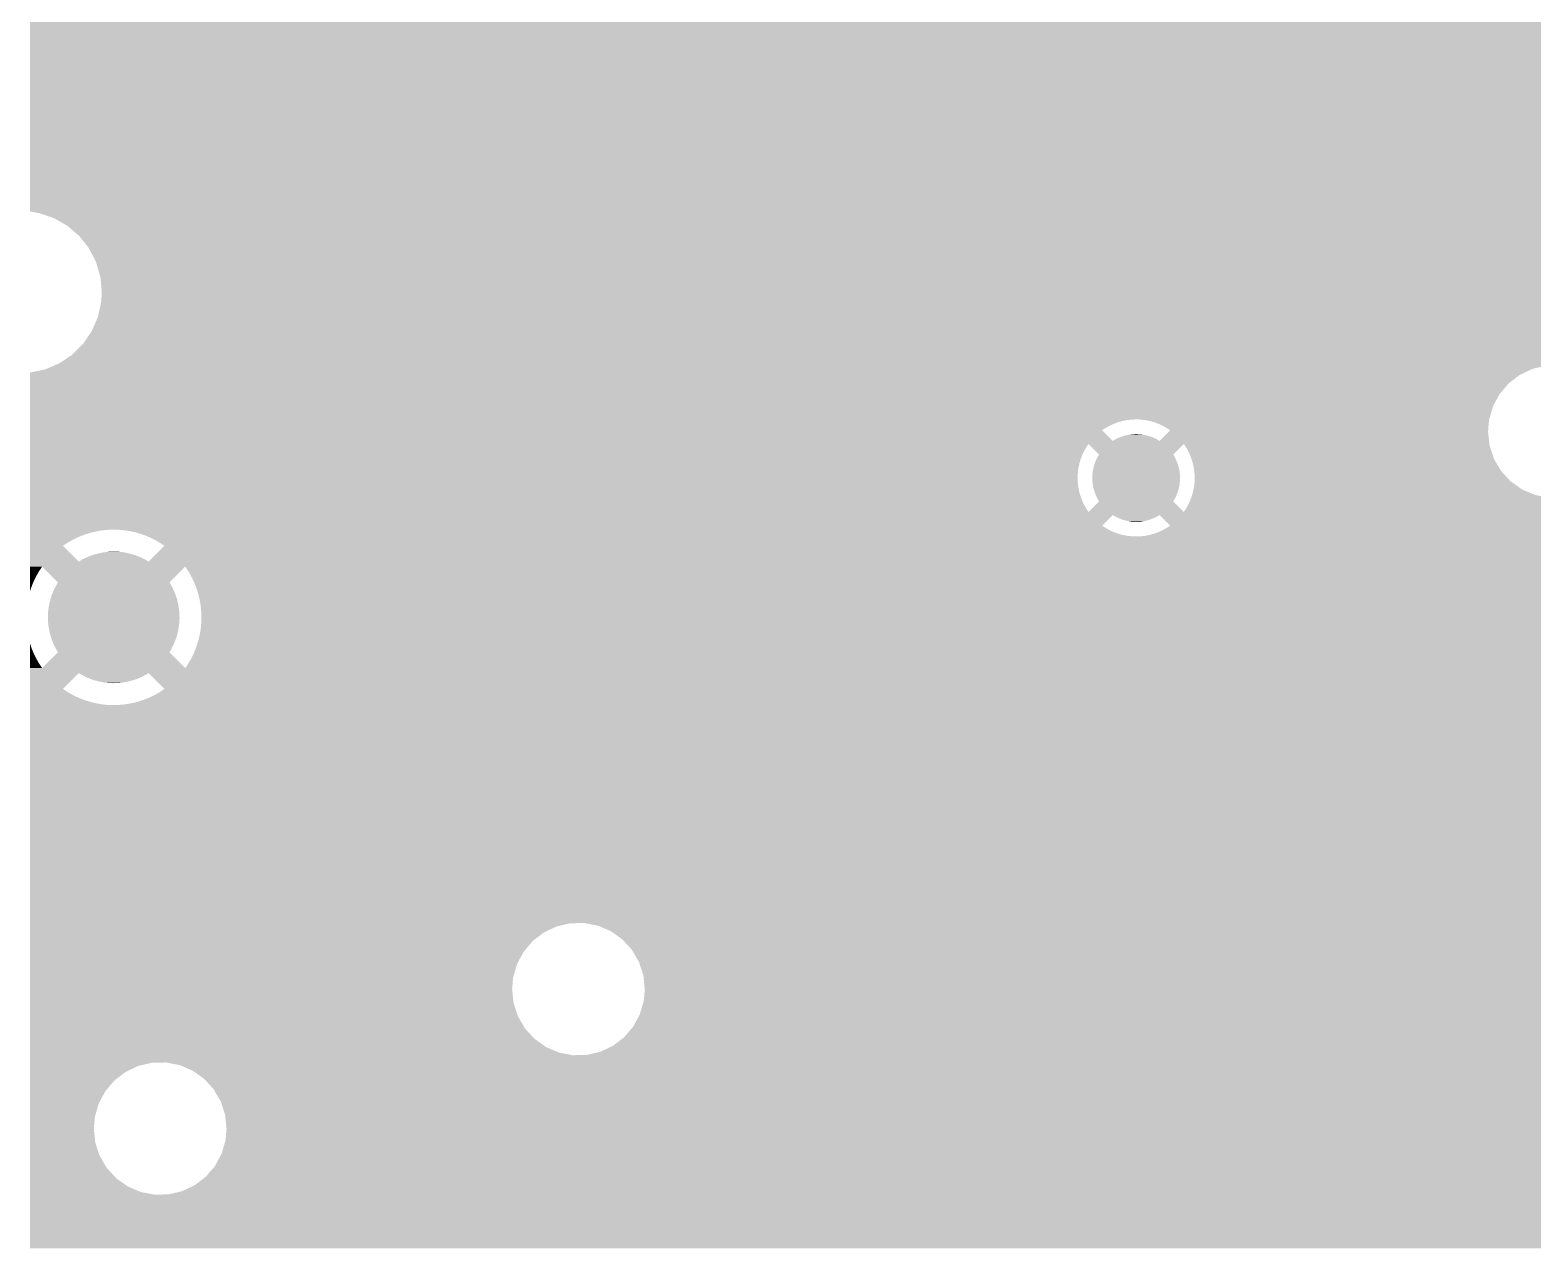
# Model space of a CAD drawing. Extents: x 295 to 953, y 10 to 290.
# Drawn here: x 608.53 to 631.12, y 181.59 to 199.79 of the extents above; entities that cross this region are included whole.
import ezdxf

# ---------------------------------------------------------------- set-up
doc = ezdxf.new("R2010")
doc.units = 0
doc.header["$LTSCALE"] = 5
doc.header["$MEASUREMENT"] = 0
doc.layers.add('GND1', color=7, linetype='CONTINUOUS')

msp = doc.modelspace()

# ---------------------------------------------------------------- linework, layer by layer
at = {"layer": 'GND1'}
for points in [[(608.533, 199.647), (608.533, 199.924), (670.854, 199.647), (670.924, 199.924)], [(608.533, 199.34), (608.533, 199.647), (670.828, 199.34), (670.854, 199.647)], [(608.533, 199.055), (608.533, 199.34), (670.85, 199.055), (670.828, 199.34)], [(608.533, 198.937), (608.533, 199.055), (670.878, 198.937), (670.85, 199.055)], [(608.533, 198.933), (608.533, 198.937), (646.688, 198.933), (646.898, 198.937)], [(608.533, 198.885), (608.533, 198.933), (646.482, 198.885), (646.688, 198.933)], [(608.533, 198.795), (608.533, 198.885), (646.292, 198.795), (646.482, 198.885)], [(608.533, 198.667), (608.533, 198.795), (646.124, 198.667), (646.292, 198.795)], [(608.533, 198.506), (608.533, 198.667), (645.987, 198.506), (646.124, 198.667)], [(608.533, 198.321), (608.533, 198.506), (645.887, 198.321), (645.987, 198.506)], [(608.533, 198.118), (608.533, 198.321), (645.829, 198.118), (645.887, 198.321)], [(608.533, 197.943), (608.533, 198.118), (645.813, 197.943), (645.829, 198.118)], [(608.533, 197.733), (608.533, 197.943), (645.835, 197.733), (645.813, 197.943)], [(608.533, 197.533), (608.533, 197.733), (645.901, 197.533), (645.835, 197.733)], [(608.533, 197.351), (608.533, 197.533), (646.008, 197.351), (645.901, 197.533)], [(608.533, 197.196), (608.533, 197.351), (646.15, 197.196), (646.008, 197.351)], [(608.533, 197.073), (608.533, 197.196), (646.322, 197.073), (646.15, 197.196)], [(608.533, 197.058), (608.533, 197.073), (646.358, 197.058), (646.322, 197.073)], [(608.67, 197.034), (608.533, 197.058), (646.414, 197.034), (646.359, 197.058)], [(608.533, 197.058), (608.533, 197.058), (646.359, 197.058), (646.358, 197.058)], [(608.8, 196.99), (608.67, 197.034), (646.516, 196.99), (646.414, 197.034)], [(608.891, 196.959), (608.8, 196.99), (646.672, 196.959), (646.516, 196.99)], [(608.908, 196.95), (608.891, 196.959), (646.723, 196.95), (646.672, 196.959)], [(608.954, 196.924), (608.908, 196.95), (823.306, 196.924), (823.32, 196.95)], [(609.093, 196.844), (608.954, 196.924), (823.283, 196.844), (823.306, 196.924)], [(609.237, 196.721), (609.093, 196.844), (823.248, 196.721), (823.283, 196.844)], [(609.271, 196.693), (609.237, 196.721), (823.245, 196.693), (823.248, 196.721)], [(609.387, 196.546), (609.271, 196.693), (823.232, 196.546), (823.245, 196.693)], [(609.415, 196.51), (609.387, 196.546), (823.236, 196.51), (823.232, 196.546)], [(609.506, 196.336), (609.415, 196.51), (823.254, 196.336), (823.236, 196.51)], [(609.523, 196.303), (609.506, 196.336), (823.265, 196.303), (823.254, 196.336)], [(609.57, 196.143), (609.523, 196.303), (823.318, 196.143), (823.265, 196.303)], [(609.571, 196.139), (609.57, 196.143), (731.905, 196.139), (732.115, 196.143)], [(609.586, 196.091), (609.571, 196.139), (731.699, 196.091), (731.905, 196.139)], [(609.589, 196.08), (609.586, 196.091), (731.675, 196.08), (731.699, 196.091)], [(609.597, 196.001), (609.589, 196.08), (731.509, 196.001), (731.675, 196.08)], [(609.609, 195.873), (609.597, 196.001), (731.341, 195.873), (731.509, 196.001)], [(609.607, 195.769), (609.611, 195.848), (731.253, 195.769), (731.32, 195.848)], [(609.611, 195.848), (609.609, 195.873), (731.32, 195.848), (731.341, 195.873)], [(609.575, 195.577), (609.583, 195.615), (681.049, 195.577), (681.116, 195.615)], [(609.583, 195.615), (609.591, 195.649), (681.116, 195.615), (681.185, 195.649)], [(609.591, 195.649), (609.597, 195.679), (681.185, 195.649), (681.256, 195.679)], [(609.597, 195.679), (609.602, 195.705), (681.256, 195.679), (681.328, 195.705)], [(609.602, 195.705), (609.603, 195.709), (681.328, 195.705), (681.342, 195.709)], [(609.603, 195.709), (609.604, 195.726), (681.342, 195.709), (681.401, 195.726)], [(609.604, 195.726), (609.605, 195.744), (681.401, 195.726), (681.476, 195.744)], [(609.605, 195.744), (609.606, 195.757), (681.476, 195.744), (681.552, 195.757)], [(609.606, 195.757), (609.607, 195.765), (681.552, 195.757), (681.628, 195.765)], [(609.607, 195.765), (609.607, 195.769), (681.628, 195.765), (681.705, 195.769)], [(609.491, 195.33), (609.517, 195.392), (661.718, 195.33), (661.849, 195.392)], [(609.517, 195.392), (609.538, 195.44), (661.849, 195.392), (662.055, 195.44)], [(609.538, 195.44), (609.539, 195.444), (662.055, 195.44), (662.265, 195.444)], [(609.539, 195.444), (609.555, 195.481), (681.054, 195.444), (681.017, 195.481)], [(609.555, 195.481), (609.564, 195.526), (681.017, 195.481), (680.972, 195.526)], [(609.564, 195.526), (609.566, 195.535), (680.972, 195.526), (680.985, 195.535)], [(609.566, 195.535), (609.575, 195.577), (680.985, 195.535), (681.049, 195.577)], [(609.333, 195.073), (609.397, 195.167), (649.188, 195.073), (649.094, 195.167)], [(609.397, 195.167), (609.406, 195.181), (649.094, 195.167), (649.113, 195.181)], [(609.406, 195.181), (609.428, 195.214), (649.113, 195.181), (649.167, 195.214)], [(609.428, 195.214), (609.448, 195.243), (649.167, 195.214), (649.222, 195.243)], [(609.448, 195.243), (609.464, 195.266), (649.222, 195.243), (649.275, 195.266)], [(609.464, 195.266), (609.465, 195.268), (649.275, 195.266), (649.28, 195.268)], [(609.465, 195.268), (609.473, 195.29), (649.28, 195.268), (649.339, 195.29)], [(609.473, 195.29), (609.481, 195.306), (649.339, 195.29), (649.399, 195.306)], [(609.481, 195.306), (609.486, 195.319), (649.399, 195.306), (649.46, 195.319)], [(609.486, 195.319), (609.489, 195.327), (649.46, 195.319), (649.523, 195.327)], [(609.489, 195.327), (609.491, 195.33), (649.523, 195.327), (649.585, 195.33)], [(609.17, 194.909), (609.222, 194.962), (648.853, 194.909), (648.888, 194.962)], [(609.222, 194.962), (609.268, 195.008), (661.326, 194.962), (661.351, 195.008)], [(609.268, 195.008), (609.333, 195.073), (649.252, 195.008), (649.188, 195.073)], [(608.779, 194.694), (608.892, 194.742), (631.115, 194.694), (631.321, 194.742)], [(608.892, 194.742), (608.9, 194.746), (631.321, 194.742), (631.531, 194.746)], [(608.9, 194.746), (608.976, 194.778), (648.776, 194.746), (648.788, 194.778)], [(608.976, 194.778), (609.006, 194.798), (648.788, 194.778), (648.796, 194.798)], [(609.006, 194.798), (609.089, 194.855), (648.796, 194.798), (648.823, 194.855)], [(609.089, 194.855), (609.169, 194.908), (648.823, 194.855), (648.853, 194.908)], [(609.169, 194.908), (609.17, 194.909), (648.853, 194.908), (648.853, 194.909)], [(608.533, 194.637), (608.761, 194.686), (630.996, 194.637), (631.099, 194.686)], [(608.533, 194.604), (608.533, 194.637), (630.925, 194.604), (630.995, 194.637)], [(608.533, 194.637), (608.533, 194.637), (630.995, 194.637), (630.996, 194.637)], [(608.533, 194.476), (608.533, 194.604), (630.757, 194.476), (630.925, 194.604)], [(608.761, 194.686), (608.779, 194.694), (631.099, 194.686), (631.115, 194.694)], [(608.533, 194.315), (608.533, 194.476), (630.62, 194.315), (630.757, 194.476)], [(608.533, 194.13), (608.533, 194.315), (630.52, 194.13), (630.62, 194.315)], [(608.533, 193.933), (608.533, 194.13), (630.463, 193.933), (630.52, 194.13)], [(608.533, 193.93), (608.533, 193.933), (625.075, 193.93), (625.138, 193.933)], [(608.533, 193.922), (608.533, 193.93), (625.013, 193.922), (625.075, 193.93)], [(608.533, 193.909), (608.533, 193.922), (624.952, 193.909), (625.013, 193.922)], [(608.533, 193.893), (608.533, 193.909), (624.891, 193.893), (624.952, 193.909)], [(608.533, 193.871), (608.533, 193.893), (624.832, 193.871), (624.891, 193.893)], [(608.533, 193.846), (608.533, 193.871), (624.775, 193.846), (624.832, 193.871)], [(608.533, 193.817), (608.533, 193.846), (624.719, 193.817), (624.775, 193.846)], [(608.533, 193.784), (608.533, 193.817), (624.666, 193.784), (624.719, 193.817)], [(625.263, 193.927), (625.2, 193.933), (630.462, 193.927), (630.463, 193.933)], [(625.325, 193.918), (625.264, 193.927), (630.461, 193.918), (630.462, 193.927)], [(625.386, 193.903), (625.325, 193.918), (630.459, 193.903), (630.461, 193.918)], [(625.446, 193.885), (625.386, 193.903), (630.458, 193.885), (630.459, 193.903)], [(625.504, 193.862), (625.446, 193.885), (630.456, 193.862), (630.458, 193.885)], [(625.561, 193.835), (625.504, 193.862), (630.453, 193.835), (630.456, 193.862)], [(625.616, 193.805), (625.561, 193.835), (630.451, 193.805), (630.453, 193.835)], [(608.533, 193.77), (608.533, 193.784), (624.646, 193.77), (624.666, 193.784)], [(608.533, 193.611), (608.533, 193.77), (624.805, 193.611), (624.646, 193.77)], [(608.533, 193.565), (608.533, 193.611), (630.466, 193.565), (630.461, 193.611)], [(624.805, 193.611), (624.837, 193.63), (625.509, 193.611), (625.476, 193.63)], [(624.837, 193.63), (624.853, 193.638), (625.476, 193.63), (625.462, 193.638)], [(624.853, 193.638), (624.885, 193.654), (625.462, 193.638), (625.428, 193.654)], [(624.885, 193.654), (624.902, 193.661), (625.428, 193.654), (625.413, 193.661)], [(624.902, 193.661), (624.936, 193.675), (625.413, 193.661), (625.377, 193.675)], [(624.936, 193.675), (624.954, 193.68), (625.377, 193.675), (625.362, 193.68)], [(624.954, 193.68), (624.987, 193.691), (625.362, 193.68), (625.325, 193.691)], [(624.987, 193.691), (625.007, 193.695), (625.325, 193.691), (625.31, 193.695)], [(625.007, 193.695), (625.04, 193.703), (625.31, 193.695), (625.271, 193.703)], [(625.04, 193.703), (625.061, 193.705), (625.271, 193.703), (625.257, 193.705)], [(625.061, 193.705), (625.094, 193.71), (625.257, 193.705), (625.216, 193.71)], [(625.094, 193.71), (625.12, 193.711), (625.216, 193.71), (625.203, 193.711)], [(625.12, 193.711), (625.148, 193.713), (625.203, 193.711), (625.148, 193.713)], [(625.509, 193.611), (625.65, 193.752), (630.461, 193.611), (630.446, 193.752)], [(625.668, 193.77), (625.616, 193.805), (630.448, 193.77), (630.451, 193.805)], [(625.65, 193.752), (625.668, 193.77), (630.446, 193.752), (630.448, 193.77)], [(608.533, 193.512), (608.533, 193.565), (624.406, 193.512), (624.441, 193.565)], [(608.533, 193.458), (608.533, 193.512), (624.375, 193.458), (624.406, 193.512)], [(608.533, 193.401), (608.533, 193.458), (624.348, 193.401), (624.375, 193.458)], [(608.533, 193.343), (608.533, 193.401), (624.326, 193.343), (624.348, 193.401)], [(624.599, 193.406), (624.441, 193.565), (625.715, 193.406), (625.874, 193.565)], [(624.553, 193.317), (624.572, 193.359), (625.761, 193.317), (625.741, 193.359)], [(624.572, 193.359), (624.577, 193.366), (625.741, 193.359), (625.738, 193.366)], [(624.577, 193.366), (624.599, 193.406), (625.738, 193.366), (625.715, 193.406)], [(625.889, 193.542), (625.874, 193.565), (630.468, 193.542), (630.466, 193.565)], [(625.898, 193.529), (625.889, 193.542), (630.473, 193.529), (630.468, 193.542)], [(625.93, 193.475), (625.898, 193.529), (630.491, 193.475), (630.473, 193.529)], [(625.958, 193.419), (625.93, 193.475), (630.509, 193.419), (630.491, 193.475)], [(625.982, 193.361), (625.958, 193.419), (630.528, 193.361), (630.509, 193.419)], [(625.988, 193.342), (625.982, 193.361), (630.534, 193.342), (630.528, 193.361)], [(608.533, 193.283), (608.533, 193.343), (624.307, 193.283), (624.326, 193.343)], [(608.533, 193.221), (608.533, 193.283), (624.293, 193.221), (624.307, 193.283)], [(608.533, 193.16), (608.533, 193.221), (624.283, 193.16), (624.293, 193.221)], [(608.533, 193.097), (608.533, 193.16), (624.278, 193.097), (624.283, 193.16)], [(624.5, 193.108), (624.505, 193.153), (625.814, 193.108), (625.809, 193.153)], [(624.505, 193.153), (624.507, 193.162), (625.809, 193.153), (625.808, 193.162)], [(624.507, 193.162), (624.516, 193.206), (625.808, 193.162), (625.798, 193.206)], [(624.516, 193.206), (624.518, 193.215), (625.798, 193.206), (625.796, 193.215)], [(624.518, 193.215), (624.53, 193.259), (625.796, 193.215), (625.783, 193.259)], [(624.53, 193.259), (624.533, 193.267), (625.783, 193.259), (625.781, 193.267)], [(624.533, 193.267), (624.549, 193.309), (625.781, 193.267), (625.764, 193.309)], [(624.549, 193.309), (624.553, 193.317), (625.764, 193.309), (625.761, 193.317)], [(626.002, 193.301), (625.988, 193.342), (630.558, 193.301), (630.534, 193.342)], [(626.017, 193.24), (626.002, 193.301), (630.594, 193.24), (630.558, 193.301)], [(626.028, 193.179), (626.017, 193.24), (630.63, 193.179), (630.594, 193.24)], [(626.03, 193.16), (626.028, 193.179), (630.641, 193.16), (630.63, 193.179)], [(626.035, 193.116), (626.03, 193.16), (630.681, 193.116), (630.641, 193.16)], [(608.533, 193.034), (608.533, 193.097), (624.277, 193.034), (624.278, 193.097)], [(608.533, 192.972), (608.533, 193.034), (624.281, 192.972), (624.277, 193.034)], [(608.533, 192.91), (608.533, 192.972), (624.289, 192.91), (624.281, 192.972)], [(608.533, 192.848), (608.533, 192.91), (624.301, 192.848), (624.289, 192.91)], [(624.498, 193.054), (624.499, 193.099), (625.816, 193.054), (625.815, 193.099)], [(624.5, 193.008), (624.498, 193.054), (625.815, 193.008), (625.816, 193.054)], [(624.499, 193.099), (624.5, 193.108), (625.815, 193.099), (625.814, 193.108)], [(624.5, 192.999), (624.5, 193.008), (625.814, 192.999), (625.815, 193.008)], [(624.506, 192.954), (624.5, 192.999), (625.809, 192.954), (625.814, 192.999)], [(624.507, 192.945), (624.506, 192.954), (625.807, 192.945), (625.809, 192.954)], [(624.516, 192.901), (624.507, 192.945), (625.798, 192.901), (625.807, 192.945)], [(626.021, 192.886), (626.031, 192.948), (630.95, 192.886), (630.863, 192.948)], [(626.031, 192.948), (626.036, 193.005), (630.863, 192.948), (630.783, 193.005)], [(626.037, 193.054), (626.035, 193.116), (630.738, 193.054), (630.681, 193.116)], [(626.036, 193.01), (626.037, 193.054), (630.778, 193.01), (630.738, 193.054)], [(626.036, 193.005), (626.036, 193.01), (630.783, 193.005), (630.778, 193.01)], [(608.533, 192.788), (608.533, 192.848), (624.318, 192.788), (624.301, 192.848)], [(608.533, 192.729), (608.533, 192.788), (624.339, 192.729), (624.318, 192.788)], [(608.533, 192.671), (608.533, 192.729), (624.364, 192.671), (624.339, 192.729)], [(624.441, 192.543), (624.599, 192.701), (625.874, 192.543), (625.715, 192.701)], [(624.518, 192.892), (624.516, 192.901), (625.796, 192.892), (625.798, 192.901)], [(624.531, 192.849), (624.518, 192.892), (625.784, 192.849), (625.796, 192.892)], [(624.533, 192.84), (624.531, 192.849), (625.781, 192.84), (625.784, 192.849)], [(624.55, 192.798), (624.533, 192.84), (625.765, 192.798), (625.781, 192.84)], [(624.553, 192.79), (624.55, 192.798), (625.761, 192.79), (625.765, 192.798)], [(624.573, 192.749), (624.553, 192.79), (625.742, 192.749), (625.761, 192.79)], [(624.577, 192.741), (624.573, 192.749), (625.737, 192.741), (625.742, 192.749)], [(624.599, 192.702), (624.577, 192.741), (625.715, 192.702), (625.737, 192.741)], [(624.599, 192.701), (624.599, 192.702), (625.715, 192.701), (625.715, 192.702)], [(625.939, 192.65), (625.966, 192.706), (706.899, 192.65), (706.843, 192.706)], [(625.966, 192.706), (625.976, 192.732), (706.843, 192.706), (706.817, 192.732)], [(625.976, 192.732), (625.979, 192.741), (706.817, 192.732), (706.829, 192.741)], [(625.979, 192.741), (625.986, 192.759), (706.829, 192.741), (706.857, 192.759)], [(625.986, 192.759), (625.988, 192.765), (631.356, 192.759), (631.324, 192.765)], [(625.988, 192.765), (625.999, 192.799), (631.324, 192.765), (631.149, 192.799)], [(625.999, 192.799), (626.007, 192.825), (631.149, 192.799), (631.09, 192.825)], [(626.007, 192.825), (626.02, 192.882), (631.09, 192.825), (630.955, 192.882)], [(626.02, 192.882), (626.021, 192.886), (630.955, 192.882), (630.95, 192.886)], [(608.533, 192.616), (608.533, 192.671), (624.394, 192.616), (624.364, 192.671)], [(608.533, 192.562), (608.533, 192.616), (624.427, 192.562), (624.394, 192.616)], [(608.533, 192.543), (608.533, 192.562), (624.441, 192.543), (624.427, 192.562)], [(608.533, 192.496), (608.533, 192.543), (707.053, 192.496), (707.006, 192.543)], [(608.533, 192.337), (608.533, 192.496), (624.646, 192.337), (624.805, 192.496)], [(624.838, 192.477), (624.805, 192.496), (625.477, 192.477), (625.509, 192.496)], [(624.852, 192.469), (624.838, 192.477), (625.461, 192.469), (625.477, 192.477)], [(624.886, 192.453), (624.852, 192.469), (625.429, 192.453), (625.461, 192.469)], [(624.901, 192.446), (624.886, 192.453), (625.412, 192.446), (625.429, 192.453)], [(625.511, 192.494), (625.509, 192.496), (707.054, 192.494), (707.053, 192.496)], [(625.544, 192.461), (625.511, 192.494), (823.356, 192.461), (823.361, 192.494)], [(625.585, 192.42), (625.544, 192.461), (823.352, 192.42), (823.356, 192.461)], [(625.874, 192.543), (625.908, 192.595), (707.006, 192.543), (706.954, 192.595)], [(625.908, 192.595), (625.939, 192.65), (706.954, 192.595), (706.899, 192.65)], [(608.533, 192.303), (608.533, 192.337), (624.698, 192.303), (624.646, 192.337)], [(608.533, 192.277), (608.533, 192.303), (624.744, 192.277), (624.698, 192.303)], [(608.533, 192.272), (608.533, 192.277), (609.683, 192.272), (609.759, 192.277)], [(608.533, 192.264), (608.533, 192.272), (609.606, 192.264), (609.683, 192.272)], [(608.533, 192.251), (608.533, 192.264), (609.531, 192.251), (609.606, 192.264)], [(608.533, 192.234), (608.533, 192.251), (609.456, 192.234), (609.531, 192.251)], [(608.533, 192.212), (608.533, 192.234), (609.382, 192.212), (609.456, 192.234)], [(609.836, 192.276), (609.759, 192.277), (624.745, 192.276), (624.744, 192.277)], [(609.903, 192.272), (609.836, 192.276), (624.753, 192.272), (624.745, 192.276)], [(609.913, 192.271), (609.903, 192.272), (624.754, 192.271), (624.753, 192.272)], [(609.989, 192.262), (609.913, 192.271), (624.774, 192.262), (624.754, 192.271)], [(610.065, 192.248), (609.989, 192.262), (624.803, 192.248), (624.774, 192.262)], [(610.077, 192.245), (610.065, 192.248), (624.81, 192.245), (624.803, 192.248)], [(610.139, 192.23), (610.077, 192.245), (624.849, 192.23), (624.81, 192.245)], [(610.164, 192.222), (610.139, 192.23), (624.868, 192.222), (624.849, 192.23)], [(624.937, 192.433), (624.901, 192.446), (625.379, 192.433), (625.412, 192.446)], [(624.952, 192.427), (624.937, 192.433), (625.36, 192.427), (625.379, 192.433)], [(624.989, 192.416), (624.952, 192.427), (625.327, 192.416), (625.36, 192.427)], [(625.004, 192.412), (624.989, 192.416), (625.308, 192.412), (625.327, 192.416)], [(625.043, 192.405), (625.004, 192.412), (625.274, 192.405), (625.308, 192.412)], [(625.058, 192.402), (625.043, 192.405), (625.253, 192.402), (625.274, 192.405)], [(625.099, 192.397), (625.058, 192.402), (625.22, 192.397), (625.253, 192.402)], [(625.111, 192.396), (625.099, 192.397), (625.194, 192.396), (625.22, 192.397)], [(625.166, 192.394), (625.111, 192.396), (625.166, 192.394), (625.194, 192.396)], [(625.442, 192.221), (625.482, 192.236), (706.388, 192.221), (706.396, 192.236)], [(625.482, 192.236), (625.539, 192.261), (706.396, 192.236), (706.409, 192.261)], [(625.539, 192.261), (625.594, 192.29), (706.409, 192.261), (706.423, 192.29)], [(625.649, 192.356), (625.585, 192.42), (706.462, 192.356), (706.505, 192.42)], [(625.595, 192.29), (625.648, 192.323), (706.423, 192.29), (706.443, 192.323)], [(625.648, 192.323), (625.668, 192.337), (706.443, 192.323), (706.451, 192.337)], [(625.668, 192.337), (625.649, 192.356), (706.451, 192.337), (706.462, 192.356)], [(608.533, 192.186), (608.533, 192.212), (609.31, 192.186), (609.382, 192.212)], [(608.533, 192.156), (608.533, 192.186), (609.239, 192.156), (609.31, 192.186)], [(608.533, 192.122), (608.533, 192.156), (609.171, 192.122), (609.239, 192.156)], [(608.533, 192.084), (608.533, 192.122), (609.104, 192.084), (609.171, 192.122)], [(608.533, 192.042), (608.533, 192.084), (609.039, 192.042), (609.104, 192.084)], [(608.533, 192.034), (608.533, 192.042), (609.027, 192.034), (609.039, 192.042)], [(608.533, 191.796), (608.533, 192.034), (609.264, 191.796), (609.027, 192.034)], [(610.213, 192.207), (610.164, 192.222), (624.917, 192.207), (624.868, 192.222)], [(610.222, 192.204), (610.213, 192.207), (624.928, 192.204), (624.917, 192.207)], [(610.26, 192.19), (610.222, 192.204), (624.989, 192.19), (624.928, 192.204)], [(610.285, 192.181), (610.26, 192.19), (625.046, 192.181), (624.989, 192.19)], [(610.286, 192.18), (610.285, 192.181), (625.051, 192.18), (625.046, 192.181)], [(610.298, 192.175), (610.286, 192.18), (625.114, 192.175), (625.051, 192.18)], [(610.3, 192.174), (610.298, 192.175), (625.176, 192.174), (625.114, 192.175)], [(610.352, 192.151), (610.3, 192.174), (706.358, 192.151), (706.367, 192.174)], [(610.355, 192.15), (610.352, 192.151), (706.357, 192.15), (706.358, 192.151)], [(610.423, 192.115), (610.355, 192.15), (706.344, 192.115), (706.357, 192.15)], [(610.484, 192.079), (610.423, 192.115), (706.331, 192.079), (706.344, 192.115)], [(610.451, 191.931), (610.525, 192.006), (706.29, 191.931), (706.308, 192.006)], [(610.489, 192.076), (610.484, 192.079), (706.33, 192.076), (706.331, 192.079)], [(610.553, 192.033), (610.489, 192.076), (706.317, 192.033), (706.33, 192.076)], [(610.525, 192.006), (610.553, 192.033), (706.308, 192.006), (706.317, 192.033)], [(625.176, 192.174), (625.239, 192.177), (706.367, 192.174), (706.369, 192.177)], [(625.239, 192.177), (625.301, 192.185), (706.369, 192.177), (706.373, 192.185)], [(625.301, 192.185), (625.363, 192.198), (706.373, 192.185), (706.378, 192.198)], [(625.363, 192.198), (625.423, 192.215), (706.378, 192.198), (706.385, 192.215)], [(625.423, 192.215), (625.442, 192.221), (706.385, 192.215), (706.388, 192.221)], [(608.533, 191.779), (608.533, 191.796), (706.267, 191.779), (706.269, 191.796)], [(608.533, 191.721), (608.533, 191.779), (706.263, 191.721), (706.267, 191.779)], [(609.264, 191.796), (609.303, 191.819), (610.316, 191.796), (610.277, 191.819)], [(609.303, 191.819), (609.323, 191.829), (610.277, 191.819), (610.258, 191.829)], [(609.323, 191.829), (609.361, 191.849), (610.258, 191.829), (610.218, 191.849)], [(609.361, 191.849), (609.383, 191.859), (610.218, 191.849), (610.199, 191.859)], [(609.383, 191.859), (609.422, 191.876), (610.199, 191.859), (610.156, 191.876)], [(609.422, 191.876), (609.444, 191.884), (610.156, 191.876), (610.137, 191.884)], [(609.444, 191.884), (609.485, 191.899), (610.137, 191.884), (610.094, 191.899)], [(609.485, 191.899), (609.508, 191.905), (610.094, 191.899), (610.074, 191.905)], [(609.508, 191.905), (609.549, 191.917), (610.074, 191.905), (610.029, 191.917)], [(609.549, 191.917), (609.573, 191.922), (610.029, 191.917), (610.01, 191.922)], [(609.573, 191.922), (609.614, 191.931), (610.01, 191.922), (609.964, 191.931)], [(609.614, 191.931), (609.639, 191.935), (609.964, 191.931), (609.945, 191.935)], [(609.639, 191.935), (609.68, 191.941), (609.945, 191.935), (609.897, 191.941)], [(609.68, 191.941), (609.708, 191.943), (609.897, 191.941), (609.879, 191.943)], [(609.708, 191.943), (609.746, 191.946), (609.879, 191.943), (609.826, 191.946)], [(609.746, 191.946), (609.812, 191.947), (609.826, 191.946), (609.812, 191.947)], [(610.316, 191.796), (610.375, 191.856), (706.269, 191.796), (706.276, 191.856)], [(610.375, 191.856), (610.451, 191.931), (706.276, 191.856), (706.29, 191.931)], [(608.533, 191.658), (608.533, 191.721), (608.672, 191.658), (608.715, 191.721)], [(608.533, 191.591), (608.533, 191.658), (608.633, 191.591), (608.672, 191.658)], [(608.533, 191.523), (608.533, 191.591), (608.598, 191.523), (608.633, 191.591)], [(608.952, 191.484), (608.715, 191.721), (610.628, 191.484), (610.865, 191.721)], [(610.878, 191.703), (610.865, 191.721), (706.262, 191.703), (706.263, 191.721)], [(610.892, 191.683), (610.878, 191.703), (706.262, 191.683), (706.262, 191.703)], [(610.927, 191.626), (610.892, 191.683), (706.262, 191.626), (706.262, 191.683)], [(610.932, 191.618), (610.927, 191.626), (706.262, 191.618), (706.262, 191.626)], [(610.968, 191.55), (610.932, 191.618), (706.266, 191.55), (706.262, 191.618)], [(610.969, 191.549), (610.968, 191.55), (706.266, 191.549), (706.266, 191.55)], [(611.001, 191.481), (610.969, 191.549), (706.273, 191.481), (706.266, 191.549)], [(608.533, 191.453), (608.533, 191.523), (608.568, 191.453), (608.598, 191.523)], [(608.533, 191.381), (608.533, 191.453), (608.541, 191.381), (608.568, 191.453)], [(608.533, 191.357), (608.533, 191.381), (608.534, 191.357), (608.541, 191.381)], [(608.864, 191.305), (608.881, 191.346), (610.716, 191.305), (610.7, 191.346)], [(608.881, 191.346), (608.889, 191.367), (610.7, 191.346), (610.69, 191.367)], [(608.889, 191.367), (608.909, 191.407), (610.69, 191.367), (610.672, 191.407)], [(608.909, 191.407), (608.919, 191.426), (610.672, 191.407), (610.661, 191.426)], [(608.919, 191.426), (608.941, 191.465), (610.661, 191.426), (610.639, 191.465)], [(608.941, 191.465), (608.952, 191.484), (610.639, 191.465), (610.628, 191.484)], [(611.004, 191.473), (611.001, 191.481), (706.274, 191.473), (706.273, 191.481)], [(611.029, 191.409), (611.004, 191.473), (706.285, 191.409), (706.274, 191.473)], [(611.033, 191.397), (611.029, 191.409), (706.287, 191.397), (706.285, 191.409)], [(611.053, 191.337), (611.033, 191.397), (706.301, 191.337), (706.287, 191.397)], [(611.057, 191.323), (611.053, 191.337), (706.304, 191.323), (706.301, 191.337)], [(611.073, 191.262), (611.057, 191.323), (706.322, 191.262), (706.304, 191.323)], [(608.81, 191.091), (608.813, 191.113), (610.77, 191.091), (610.766, 191.113)], [(608.813, 191.113), (608.822, 191.156), (610.766, 191.113), (610.759, 191.156)], [(608.822, 191.156), (608.826, 191.178), (610.759, 191.156), (610.754, 191.178)], [(608.826, 191.178), (608.837, 191.221), (610.754, 191.178), (610.744, 191.221)], [(608.837, 191.221), (608.843, 191.242), (610.744, 191.221), (610.737, 191.242)], [(608.843, 191.242), (608.857, 191.284), (610.737, 191.242), (610.724, 191.284)], [(608.857, 191.284), (608.864, 191.305), (610.724, 191.284), (610.716, 191.305)], [(611.076, 191.249), (611.073, 191.262), (706.326, 191.249), (706.322, 191.262)], [(611.089, 191.187), (611.076, 191.249), (706.348, 191.187), (706.326, 191.249)], [(611.09, 191.177), (611.089, 191.187), (706.352, 191.177), (706.348, 191.187)], [(611.1, 191.111), (611.09, 191.177), (706.379, 191.111), (706.352, 191.177)], [(611.1, 191.106), (611.1, 191.111), (706.382, 191.106), (706.379, 191.111)], [(611.106, 191.037), (611.1, 191.106), (706.416, 191.037), (706.382, 191.106)], [(608.801, 190.98), (608.804, 191.025), (610.778, 190.98), (610.777, 191.025)], [(608.801, 190.958), (608.801, 190.98), (610.779, 190.958), (610.778, 190.98)], [(608.802, 190.936), (608.801, 190.958), (610.779, 190.936), (610.779, 190.958)], [(608.803, 190.892), (608.802, 190.936), (610.776, 190.892), (610.779, 190.936)], [(608.805, 190.869), (608.803, 190.892), (610.775, 190.869), (610.776, 190.892)], [(608.804, 191.025), (608.805, 191.047), (610.777, 191.025), (610.775, 191.047)], [(608.805, 191.047), (608.81, 191.091), (610.775, 191.047), (610.77, 191.091)], [(611.103, 190.835), (611.107, 190.893), (739.425, 190.835), (739.419, 190.893)], [(611.107, 191.035), (611.106, 191.037), (706.417, 191.035), (706.416, 191.037)], [(611.108, 190.97), (611.107, 191.035), (706.454, 190.97), (706.417, 191.035)], [(611.107, 190.893), (611.108, 190.906), (706.505, 190.893), (706.496, 190.906)], [(611.109, 190.958), (611.108, 190.97), (706.462, 190.958), (706.454, 190.97)], [(611.108, 190.912), (611.109, 190.958), (706.492, 190.912), (706.462, 190.958)], [(611.108, 190.906), (611.108, 190.912), (706.496, 190.906), (706.492, 190.912)], [(608.81, 190.825), (608.805, 190.869), (610.77, 190.825), (610.775, 190.869)], [(608.814, 190.804), (608.81, 190.825), (610.767, 190.804), (610.77, 190.825)], [(608.821, 190.76), (608.814, 190.804), (610.759, 190.76), (610.767, 190.804)], [(608.826, 190.738), (608.821, 190.76), (610.754, 190.738), (610.759, 190.76)], [(608.837, 190.695), (608.826, 190.738), (610.743, 190.695), (610.754, 190.738)], [(608.843, 190.674), (608.837, 190.695), (610.737, 190.674), (610.743, 190.695)], [(608.856, 190.632), (608.843, 190.674), (610.723, 190.632), (610.737, 190.674)], [(611.062, 190.609), (611.08, 190.684), (706.845, 190.609), (706.919, 190.684)], [(611.08, 190.684), (611.094, 190.759), (706.919, 190.684), (706.995, 190.759)], [(611.094, 190.759), (611.101, 190.819), (706.995, 190.759), (707.054, 190.819)], [(611.101, 190.819), (611.103, 190.835), (739.427, 190.819), (739.425, 190.835)], [(608.533, 190.55), (608.533, 190.558), (608.536, 190.55), (608.534, 190.558)], [(608.533, 190.478), (608.533, 190.55), (608.562, 190.478), (608.536, 190.55)], [(608.533, 190.407), (608.533, 190.478), (608.592, 190.407), (608.562, 190.478)], [(608.715, 190.195), (608.952, 190.432), (610.865, 190.195), (610.628, 190.432)], [(608.864, 190.611), (608.856, 190.632), (610.716, 190.611), (610.723, 190.632)], [(608.88, 190.57), (608.864, 190.611), (610.699, 190.57), (610.716, 190.611)], [(608.89, 190.55), (608.88, 190.57), (610.691, 190.55), (610.699, 190.57)], [(608.909, 190.51), (608.89, 190.55), (610.671, 190.51), (610.691, 190.55)], [(608.919, 190.49), (608.909, 190.51), (610.661, 190.49), (610.671, 190.51)], [(608.941, 190.451), (608.919, 190.49), (610.639, 190.451), (610.661, 190.49)], [(608.952, 190.432), (608.941, 190.451), (610.628, 190.432), (610.639, 190.451)], [(610.988, 190.407), (611, 190.434), (707.158, 190.407), (707.086, 190.434)], [(611, 190.434), (611.013, 190.464), (707.086, 190.434), (707.018, 190.464)], [(611.013, 190.465), (611.026, 190.5), (707.015, 190.465), (706.947, 190.5)], [(611.013, 190.464), (611.013, 190.465), (707.018, 190.464), (707.015, 190.465)], [(611.026, 190.5), (611.039, 190.536), (706.947, 190.5), (706.886, 190.536)], [(611.039, 190.536), (611.04, 190.539), (706.886, 190.536), (706.881, 190.539)], [(611.04, 190.539), (611.053, 190.581), (706.881, 190.539), (706.817, 190.581)], [(611.053, 190.581), (611.062, 190.609), (706.817, 190.581), (706.845, 190.609)], [(608.533, 190.339), (608.533, 190.407), (608.626, 190.339), (608.592, 190.407)], [(608.533, 190.272), (608.533, 190.339), (608.664, 190.272), (608.626, 190.339)], [(608.533, 190.208), (608.533, 190.272), (608.706, 190.208), (608.664, 190.272)], [(608.533, 190.195), (608.533, 190.208), (608.715, 190.195), (608.706, 190.208)], [(608.533, 190.12), (608.533, 190.195), (739.876, 190.12), (739.771, 190.195)], [(610.865, 190.195), (610.876, 190.211), (739.771, 190.195), (739.749, 190.211)], [(610.876, 190.211), (610.908, 190.259), (739.749, 190.211), (739.705, 190.259)], [(610.908, 190.259), (610.947, 190.325), (739.705, 190.259), (739.644, 190.325)], [(610.947, 190.325), (610.954, 190.338), (739.644, 190.325), (739.632, 190.338)], [(610.954, 190.339), (610.956, 190.344), (707.534, 190.339), (707.457, 190.344)], [(610.954, 190.338), (610.954, 190.339), (707.611, 190.338), (707.534, 190.339)], [(610.956, 190.344), (610.961, 190.353), (707.457, 190.344), (707.381, 190.353)], [(610.961, 190.353), (610.968, 190.367), (707.381, 190.353), (707.306, 190.367)], [(610.968, 190.367), (610.977, 190.385), (707.306, 190.367), (707.231, 190.385)], [(610.977, 190.385), (610.982, 190.393), (707.231, 190.385), (707.203, 190.393)], [(610.982, 190.393), (610.988, 190.407), (707.203, 190.393), (707.158, 190.407)], [(608.533, 189.883), (608.533, 190.12), (609.027, 189.883), (609.264, 190.12)], [(609.304, 190.098), (609.264, 190.12), (610.278, 190.098), (610.316, 190.12)], [(609.322, 190.087), (609.304, 190.098), (610.257, 190.087), (610.278, 190.098)], [(609.363, 190.067), (609.322, 190.087), (610.219, 190.067), (610.257, 190.087)], [(609.381, 190.057), (609.363, 190.067), (610.197, 190.057), (610.219, 190.067)], [(609.424, 190.04), (609.381, 190.057), (610.158, 190.04), (610.197, 190.057)], [(609.443, 190.032), (609.424, 190.04), (610.136, 190.032), (610.158, 190.04)], [(609.486, 190.017), (609.443, 190.032), (610.095, 190.017), (610.136, 190.032)], [(609.506, 190.011), (609.486, 190.017), (610.072, 190.011), (610.095, 190.017)], [(609.551, 189.999), (609.506, 190.011), (610.031, 189.999), (610.072, 190.011)], [(609.57, 189.994), (609.551, 189.999), (610.008, 189.994), (610.031, 189.999)], [(609.616, 189.985), (609.57, 189.994), (609.966, 189.985), (610.008, 189.994)], [(609.635, 189.981), (609.616, 189.985), (609.941, 189.981), (609.966, 189.985)], [(609.684, 189.975), (609.635, 189.981), (609.901, 189.975), (609.941, 189.981)], [(609.701, 189.973), (609.684, 189.975), (609.872, 189.973), (609.901, 189.975)], [(609.755, 189.97), (609.701, 189.973), (609.834, 189.97), (609.872, 189.973)], [(609.768, 189.969), (609.755, 189.97), (609.768, 189.969), (609.834, 189.97)], [(610.348, 190.088), (610.316, 190.12), (739.921, 190.088), (739.876, 190.12)], [(610.431, 190.005), (610.348, 190.088), (740.115, 190.005), (739.921, 190.088)], [(610.471, 189.965), (610.431, 190.005), (740.322, 189.965), (740.115, 190.005)], [(608.533, 189.84), (608.533, 189.883), (609.091, 189.84), (609.027, 189.883)], [(608.533, 189.801), (608.533, 189.84), (609.157, 189.801), (609.091, 189.84)], [(608.533, 189.766), (608.533, 189.801), (609.225, 189.766), (609.157, 189.801)], [(608.533, 189.736), (608.533, 189.766), (609.296, 189.736), (609.225, 189.766)], [(610.27, 189.73), (610.341, 189.76), (759.827, 189.73), (759.809, 189.76)], [(610.341, 189.76), (610.41, 189.794), (759.809, 189.76), (759.789, 189.794)], [(610.41, 189.794), (610.476, 189.832), (759.789, 189.794), (759.767, 189.832)], [(610.553, 189.883), (610.471, 189.965), (759.746, 189.883), (759.719, 189.965)], [(610.476, 189.832), (610.503, 189.85), (759.767, 189.832), (759.757, 189.85)], [(610.503, 189.85), (610.541, 189.874), (759.757, 189.85), (759.749, 189.874)], [(610.541, 189.874), (610.553, 189.883), (759.749, 189.874), (759.746, 189.883)], [(608.533, 189.709), (608.533, 189.736), (609.368, 189.709), (609.296, 189.736)], [(608.533, 189.686), (608.533, 189.709), (609.441, 189.686), (609.368, 189.709)], [(608.533, 189.668), (608.533, 189.686), (609.516, 189.668), (609.441, 189.686)], [(608.533, 189.654), (608.533, 189.668), (609.591, 189.654), (609.516, 189.668)], [(608.533, 189.645), (608.533, 189.654), (609.667, 189.645), (609.591, 189.654)], [(608.533, 189.64), (608.533, 189.645), (609.744, 189.64), (609.667, 189.645)], [(608.533, 189.512), (608.533, 189.64), (760.006, 189.512), (759.889, 189.64)], [(608.533, 189.64), (608.533, 189.64), (609.821, 189.64), (609.744, 189.64)], [(609.821, 189.64), (609.897, 189.644), (759.889, 189.64), (759.885, 189.644)], [(609.897, 189.644), (609.974, 189.652), (759.885, 189.644), (759.877, 189.652)], [(609.974, 189.652), (610.049, 189.665), (759.877, 189.652), (759.866, 189.665)], [(610.049, 189.665), (610.06, 189.668), (759.866, 189.665), (759.863, 189.668)], [(610.06, 189.668), (610.124, 189.682), (759.863, 189.668), (759.855, 189.682)], [(610.124, 189.682), (610.198, 189.704), (759.855, 189.682), (759.842, 189.704)], [(610.198, 189.704), (610.27, 189.73), (759.842, 189.704), (759.827, 189.73)], [(608.533, 189.39), (608.533, 189.512), (760.178, 189.39), (760.006, 189.512)], [(608.533, 189.307), (608.533, 189.39), (760.371, 189.307), (760.178, 189.39)], [(608.533, 189.266), (608.533, 189.307), (760.578, 189.266), (760.371, 189.307)], [(608.533, 189.227), (608.533, 189.266), (776.853, 189.227), (776.844, 189.266)], [(608.533, 189.153), (608.533, 189.227), (776.874, 189.153), (776.853, 189.227)], [(608.533, 189.081), (608.533, 189.153), (776.9, 189.081), (776.874, 189.153)], [(608.533, 189.01), (608.533, 189.081), (776.93, 189.01), (776.9, 189.081)], [(608.533, 188.942), (608.533, 189.01), (776.964, 188.942), (776.93, 189.01)], [(608.533, 188.875), (608.533, 188.942), (777.002, 188.875), (776.964, 188.942)], [(608.533, 188.811), (608.533, 188.875), (777.044, 188.811), (777.002, 188.875)], [(608.533, 188.798), (608.533, 188.811), (777.053, 188.798), (777.044, 188.811)], [(608.533, 188.723), (608.533, 188.798), (823.247, 188.723), (823.239, 188.798)], [(608.533, 188.486), (608.533, 188.723), (777.365, 188.486), (777.603, 188.723)], [(608.533, 188.459), (608.533, 188.486), (777.405, 188.459), (777.365, 188.486)], [(608.533, 188.455), (608.533, 188.459), (701.171, 188.455), (701.381, 188.459)], [(608.533, 188.407), (608.533, 188.455), (700.965, 188.407), (701.171, 188.455)], [(608.533, 188.317), (608.533, 188.407), (700.775, 188.317), (700.965, 188.407)], [(608.533, 188.189), (608.533, 188.317), (700.607, 188.189), (700.775, 188.317)], [(608.533, 188.029), (608.533, 188.189), (700.47, 188.029), (700.607, 188.189)], [(608.533, 187.843), (608.533, 188.029), (700.37, 187.843), (700.47, 188.029)], [(608.533, 187.641), (608.533, 187.843), (700.312, 187.641), (700.37, 187.843)], [(608.533, 187.466), (608.533, 187.641), (700.296, 187.466), (700.312, 187.641)], [(608.533, 187.256), (608.533, 187.466), (700.318, 187.256), (700.296, 187.466)], [(608.533, 187.056), (608.533, 187.256), (700.384, 187.056), (700.318, 187.256)], [(608.533, 186.874), (608.533, 187.056), (700.491, 186.874), (700.384, 187.056)], [(608.533, 186.718), (608.533, 186.874), (700.633, 186.718), (700.491, 186.874)], [(608.533, 186.596), (608.533, 186.718), (700.805, 186.596), (700.633, 186.718)], [(608.533, 186.513), (608.533, 186.596), (700.999, 186.513), (700.805, 186.596)], [(608.533, 186.472), (608.533, 186.513), (701.206, 186.472), (700.999, 186.513)], [(608.533, 186.364), (608.533, 186.472), (724.83, 186.364), (724.794, 186.472)], [(608.533, 186.36), (608.533, 186.364), (616.652, 186.36), (616.863, 186.364)], [(608.533, 186.312), (608.533, 186.36), (616.447, 186.312), (616.652, 186.36)], [(616.896, 186.357), (616.863, 186.364), (724.832, 186.357), (724.83, 186.364)], [(617.07, 186.323), (616.896, 186.357), (724.852, 186.323), (724.832, 186.357)], [(608.533, 186.222), (608.533, 186.312), (616.256, 186.222), (616.447, 186.312)], [(608.533, 186.094), (608.533, 186.222), (616.089, 186.094), (616.256, 186.222)], [(617.264, 186.24), (617.07, 186.323), (724.9, 186.24), (724.852, 186.323)], [(617.355, 186.175), (617.264, 186.24), (724.938, 186.175), (724.9, 186.24)], [(617.435, 186.118), (617.355, 186.175), (724.991, 186.118), (724.938, 186.175)], [(608.533, 185.933), (608.533, 186.094), (615.952, 185.933), (616.089, 186.094)], [(608.533, 185.748), (608.533, 185.933), (615.852, 185.748), (615.952, 185.933)], [(617.525, 186.02), (617.435, 186.118), (725.081, 186.02), (724.991, 186.118)], [(617.578, 185.962), (617.525, 186.02), (725.162, 185.962), (725.081, 186.02)], [(617.616, 185.897), (617.578, 185.962), (725.253, 185.897), (725.162, 185.962)], [(608.533, 185.545), (608.533, 185.748), (615.793, 185.545), (615.852, 185.748)], [(617.664, 185.814), (617.616, 185.897), (725.446, 185.814), (725.253, 185.897)], [(617.684, 185.78), (617.664, 185.814), (725.62, 185.78), (725.446, 185.814)], [(617.687, 185.774), (617.684, 185.78), (725.653, 185.774), (725.62, 185.78)], [(617.699, 185.735), (617.687, 185.774), (744.722, 185.735), (744.713, 185.774)], [(617.724, 185.661), (617.699, 185.735), (744.743, 185.661), (744.722, 185.735)], [(608.533, 185.37), (608.533, 185.545), (615.778, 185.37), (615.793, 185.545)], [(617.747, 185.589), (617.724, 185.661), (744.769, 185.589), (744.743, 185.661)], [(617.75, 185.58), (617.747, 185.589), (744.773, 185.58), (744.769, 185.589)], [(617.757, 185.518), (617.75, 185.58), (744.799, 185.518), (744.773, 185.58)], [(617.764, 185.449), (617.757, 185.518), (744.833, 185.449), (744.799, 185.518)], [(617.771, 185.382), (617.764, 185.449), (744.871, 185.382), (744.833, 185.449)], [(608.533, 185.16), (608.533, 185.37), (615.8, 185.16), (615.778, 185.37)], [(617.757, 185.195), (617.76, 185.231), (745.436, 185.195), (745.472, 185.231)], [(617.76, 185.231), (617.767, 185.305), (789.863, 185.231), (789.863, 185.305)], [(617.767, 185.305), (617.768, 185.318), (744.922, 185.305), (744.913, 185.318)], [(617.768, 185.318), (617.773, 185.37), (744.913, 185.318), (744.879, 185.37)], [(617.773, 185.37), (617.771, 185.382), (744.879, 185.37), (744.871, 185.382)], [(608.533, 184.96), (608.533, 185.16), (615.866, 184.96), (615.8, 185.16)], [(617.698, 184.993), (617.71, 185.032), (686.4, 184.993), (686.61, 185.032)], [(617.71, 185.032), (617.725, 185.084), (686.61, 185.032), (687.129, 185.084)], [(617.725, 185.084), (617.727, 185.091), (687.129, 185.084), (687.651, 185.091)], [(617.727, 185.091), (617.757, 185.195), (745.332, 185.091), (745.436, 185.195)], [(608.533, 184.778), (608.533, 184.96), (615.972, 184.778), (615.866, 184.96)], [(608.533, 184.623), (608.533, 184.778), (616.115, 184.623), (615.972, 184.778)], [(617.462, 184.646), (617.589, 184.796), (685.192, 184.646), (685.594, 184.796)], [(617.589, 184.796), (617.598, 184.807), (685.594, 184.796), (685.633, 184.807)], [(617.598, 184.807), (617.668, 184.936), (685.633, 184.807), (686.097, 184.936)], [(617.668, 184.936), (617.698, 184.993), (686.097, 184.936), (686.4, 184.993)], [(608.533, 184.5), (608.533, 184.623), (616.287, 184.5), (616.115, 184.623)], [(617.294, 184.518), (617.419, 184.614), (684.903, 184.518), (685.105, 184.614)], [(617.419, 184.614), (617.462, 184.646), (685.105, 184.614), (685.192, 184.646)], [(608.533, 184.417), (608.533, 184.5), (616.48, 184.417), (616.287, 184.5)], [(608.533, 184.377), (608.533, 184.417), (616.687, 184.377), (616.48, 184.417)], [(608.533, 184.268), (608.533, 184.377), (684.423, 184.268), (684.609, 184.377)], [(616.687, 184.377), (616.898, 184.38), (684.609, 184.377), (684.616, 184.38)], [(616.898, 184.38), (616.943, 184.391), (684.616, 184.38), (684.634, 184.391)], [(616.943, 184.391), (617.103, 184.428), (684.634, 184.391), (684.713, 184.428)], [(617.103, 184.428), (617.294, 184.518), (684.713, 184.428), (684.903, 184.518)], [(608.533, 184.264), (608.533, 184.268), (610.366, 184.264), (610.576, 184.268)], [(608.533, 184.216), (608.533, 184.264), (610.16, 184.216), (610.366, 184.264)], [(608.533, 184.126), (608.533, 184.216), (609.97, 184.126), (610.16, 184.216)], [(608.533, 183.998), (608.533, 184.126), (609.802, 183.998), (609.97, 184.126)], [(610.783, 184.228), (610.576, 184.268), (684.354, 184.228), (684.423, 184.268)], [(610.977, 184.144), (610.783, 184.228), (684.211, 184.144), (684.354, 184.228)], [(611, 184.128), (610.977, 184.144), (684.183, 184.128), (684.211, 184.144)], [(611.149, 184.022), (611, 184.128), (684.032, 184.022), (684.183, 184.128)], [(608.533, 183.838), (608.533, 183.998), (609.665, 183.838), (609.802, 183.998)], [(611.291, 183.867), (611.149, 184.022), (683.812, 183.867), (684.032, 184.022)], [(608.533, 183.652), (608.533, 183.838), (609.565, 183.652), (609.665, 183.838)], [(608.533, 183.45), (608.533, 183.652), (609.507, 183.45), (609.565, 183.652)], [(611.314, 183.828), (611.291, 183.867), (683.756, 183.828), (683.812, 183.867)], [(611.398, 183.685), (611.314, 183.828), (683.586, 183.685), (683.756, 183.828)], [(611.461, 183.492), (611.398, 183.685), (683.357, 183.492), (683.586, 183.685)], [(608.533, 183.275), (608.533, 183.45), (609.491, 183.275), (609.507, 183.45)], [(611.464, 183.484), (611.461, 183.492), (683.349, 183.484), (683.357, 183.492)], [(611.467, 183.456), (611.464, 183.484), (683.321, 183.456), (683.349, 183.484)], [(611.467, 183.452), (611.467, 183.456), (666.985, 183.452), (667.048, 183.456)], [(611.468, 183.444), (611.467, 183.452), (666.923, 183.444), (666.985, 183.452)], [(611.469, 183.432), (611.468, 183.444), (666.862, 183.432), (666.923, 183.444)], [(611.471, 183.415), (611.469, 183.432), (666.801, 183.415), (666.862, 183.432)], [(608.533, 183.065), (608.533, 183.275), (609.513, 183.065), (609.491, 183.275)], [(611.473, 183.394), (611.471, 183.415), (666.742, 183.394), (666.801, 183.415)], [(611.476, 183.369), (611.473, 183.394), (666.685, 183.369), (666.742, 183.394)], [(611.474, 183.134), (611.486, 183.275), (666.715, 183.134), (666.574, 183.275)], [(611.479, 183.34), (611.476, 183.369), (666.629, 183.34), (666.685, 183.369)], [(611.483, 183.306), (611.479, 183.34), (666.576, 183.306), (666.629, 183.34)], [(611.484, 183.293), (611.483, 183.306), (666.556, 183.293), (666.576, 183.306)], [(611.486, 183.275), (611.484, 183.293), (666.574, 183.275), (666.556, 183.293)], [(608.533, 182.865), (608.533, 183.065), (609.579, 182.865), (609.513, 183.065)], [(611.419, 182.923), (611.436, 182.98), (666.258, 182.923), (666.285, 182.98)], [(611.436, 182.98), (611.452, 183.035), (666.285, 182.98), (666.316, 183.035)], [(611.452, 183.035), (611.467, 183.087), (666.316, 183.035), (666.351, 183.087)], [(611.467, 183.087), (611.471, 183.1), (682.957, 183.087), (682.968, 183.1)], [(611.471, 183.1), (611.473, 183.123), (682.968, 183.1), (682.988, 183.123)], [(611.473, 183.123), (611.474, 183.134), (682.988, 183.123), (682.998, 183.134)], [(608.533, 182.683), (608.533, 182.865), (609.686, 182.683), (609.579, 182.865)], [(611.312, 182.711), (611.329, 182.744), (666.198, 182.711), (666.203, 182.744)], [(611.329, 182.744), (611.362, 182.805), (666.203, 182.744), (666.217, 182.805)], [(611.362, 182.805), (611.395, 182.865), (666.217, 182.805), (666.236, 182.865)], [(611.395, 182.865), (611.412, 182.897), (666.236, 182.865), (666.248, 182.897)], [(611.412, 182.897), (611.419, 182.923), (666.248, 182.897), (666.258, 182.923)], [(608.533, 182.527), (608.533, 182.683), (609.828, 182.527), (609.686, 182.683)], [(608.533, 182.405), (608.533, 182.527), (610, 182.405), (609.828, 182.527)], [(611.101, 182.494), (611.175, 182.551), (666.191, 182.494), (666.188, 182.551)], [(611.175, 182.551), (611.18, 182.557), (666.188, 182.551), (666.187, 182.557)], [(611.18, 182.557), (611.233, 182.62), (666.187, 182.557), (666.188, 182.62)], [(611.233, 182.62), (611.287, 182.682), (666.188, 182.62), (666.193, 182.682)], [(611.287, 182.682), (611.312, 182.711), (666.193, 182.682), (666.198, 182.711)], [(608.533, 182.322), (608.533, 182.405), (610.194, 182.322), (610, 182.405)], [(608.533, 182.281), (608.533, 182.322), (610.401, 182.281), (610.194, 182.322)], [(610.612, 182.285), (610.72, 182.31), (666.237, 182.285), (666.228, 182.31)], [(610.72, 182.31), (610.817, 182.333), (666.228, 182.31), (666.222, 182.333)], [(610.817, 182.333), (610.897, 182.371), (666.222, 182.333), (666.211, 182.371)], [(610.897, 182.371), (611.008, 182.423), (666.211, 182.371), (666.201, 182.423)], [(611.008, 182.423), (611.02, 182.432), (666.201, 182.423), (666.199, 182.432)], [(611.02, 182.432), (611.101, 182.494), (666.199, 182.432), (666.191, 182.494)], [(608.533, 182.251), (608.533, 182.281), (666.249, 182.251), (666.238, 182.281)], [(608.533, 182.194), (608.533, 182.251), (666.274, 182.194), (666.249, 182.251)], [(608.533, 182.138), (608.533, 182.194), (666.304, 182.138), (666.274, 182.194)], [(608.533, 182.085), (608.533, 182.138), (666.337, 182.085), (666.304, 182.138)], [(608.533, 182.065), (608.533, 182.085), (666.351, 182.065), (666.337, 182.085)], [(608.533, 182.019), (608.533, 182.065), (682.187, 182.019), (682.214, 182.065)], [(610.401, 182.281), (610.612, 182.285), (666.238, 182.281), (666.237, 182.285)], [(608.533, 181.86), (608.533, 182.019), (666.556, 181.86), (666.715, 182.019)], [(608.533, 181.825), (608.533, 181.86), (666.608, 181.825), (666.556, 181.86)], [(608.533, 181.794), (608.533, 181.825), (666.663, 181.794), (666.608, 181.825)], [(608.533, 181.767), (608.533, 181.794), (666.72, 181.767), (666.663, 181.794)], [(608.533, 181.745), (608.533, 181.767), (666.778, 181.745), (666.72, 181.767)], [(608.533, 181.726), (608.533, 181.745), (666.838, 181.726), (666.778, 181.745)], [(608.533, 181.712), (608.533, 181.726), (666.899, 181.712), (666.838, 181.726)], [(608.533, 181.702), (608.533, 181.712), (666.961, 181.702), (666.899, 181.712)], [(608.533, 181.697), (608.533, 181.702), (667.024, 181.697), (666.961, 181.702)], [(608.533, 181.696), (608.533, 181.697), (667.086, 181.696), (667.024, 181.697)], [(608.533, 181.474), (608.533, 181.696), (681.91, 181.474), (682.015, 181.696)]]:
    msp.add_solid(points, dxfattribs=at)

doc.saveas('drawing.dxf')
